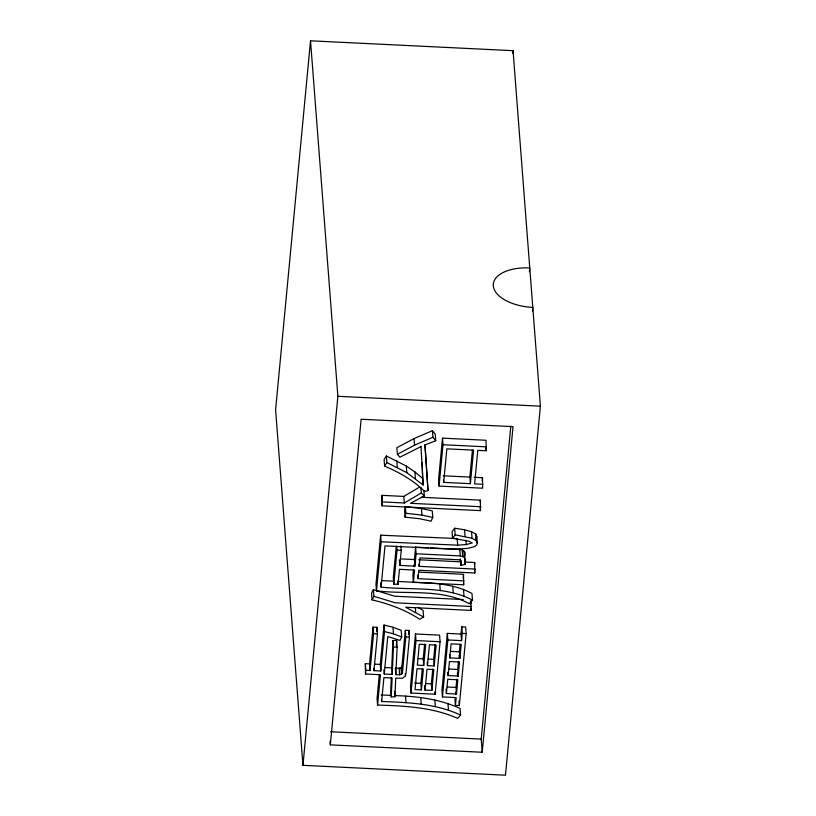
<?xml version="1.0" encoding="UTF-8"?>
<svg xmlns="http://www.w3.org/2000/svg" width="816" height="816" viewBox="0 0 816 816"><rect width="100%" height="100%" fill="white"/><g stroke="black" fill="none" stroke-linecap="round" stroke-linejoin="round"><path stroke-width="1.22" d="M383.908 669.65L384.244 674.036L392.241 674.424L391.741 667.845L392.924 640.529L396.617 640.427L397.127 647.006L395.852 674.608L399.636 674.791L401.472 674.21L402.431 672.863L405.838 636.857L405.338 630.278L408.949 630.452L409.448 637.031L405.991 673.618L405.46 675.811L402.604 678.208L395.74 678.188L394.934 696.762L391.231 696.915L390.721 690.336L391.323 677.729M392.241 674.424L393.434 647.119L392.924 640.529M396.392 645.446L396.617 640.427M391.231 696.915L392.129 678.014L383.908 677.606L381.643 701.515C408.347 702.464 435.979 703.504 460.601 715.081L457.674 718.386C432.562 707.156 404.634 705.901 377.573 705.055L377.063 698.465L379.338 674.455M310.519 40.8L275.604 409.826L302.96 765.326L505.481 775.2L540.396 406.174L513.04 50.674L310.519 40.8L337.875 396.301L302.96 765.326M330.327 744.855L361.131 419.24L513.029 426.646L482.215 752.26L330.327 744.855L330.052 741.265M365.344 663.683L365.854 670.273L370.076 670.477L369.566 663.887L365.344 663.683L365.497 673.985L380.44 674.71L377.573 705.055M419.73 486.999L403.828 496.414L382 495.343L382.133 505.838L480.512 510.632L480.369 500.147L421.301 497.26M365.497 673.985L365.854 670.273M382.133 505.838L382 495.343M472.484 600.107C444.536 585.429 411.335 590.386 381.082 587.132L384.989 545.884L438.753 548.505L455.848 548.964L467.701 548.403L474.718 546.557L476.575 545.027L477.319 543.109L476.819 536.53L475.626 533.95L471.536 531.716L464.549 529.798L454.665 528.217L452.054 531.685L452.554 538.264L468.741 541.212L472.311 542.966L466.222 544.578L457.674 545.17L457.164 538.58L380.623 535.184L375.982 584.246L376.492 590.835C407.011 594.721 441.079 588.224 469.19 603.677L472.484 600.107L471.985 593.518C449.514 581.247 422.851 583.277 398.177 581.4M369.566 663.887L373.045 627.116L376.931 627.31L377.441 633.889L373.963 670.66L380.797 670.997L384.52 631.604L384.01 625.025L392.975 627.229L401.197 630.36L401.707 636.939L399.932 640.397L387.794 636.551L384.244 674.036M376.492 590.835L381.133 541.773L380.623 535.184M370.076 670.477L373.555 633.706L373.045 627.116M376.574 631.115L376.931 627.31M380.797 670.997L380.287 664.418L384.01 625.025M396.29 546.047L393.302 577.534L393.812 584.113L398.035 584.317L399.452 569.313L414.559 570.058L413.396 582.338L463.672 584.797L463.529 574.301L418.73 572.118M393.812 584.113L397.035 550.106L396.78 546.812M428.216 547.791L415.599 547.179L416.099 553.768L414.936 566.151L399.82 565.406L401.248 550.31L400.911 545.924M402.431 672.863L401.931 666.284L405.338 630.278M413.477 569.619L412.896 575.759L413.396 582.338M414.936 566.151L414.426 559.562L415.599 547.179M408.592 634.236L408.949 630.452M464.039 580.89L417.996 578.646L418.781 570.262L474.83 572.995L474.698 562.499L464.732 562.02M475.198 569.089L419.149 566.355L419.954 557.879L458.949 559.776L460.907 560.276L461.458 561.53L460.805 565.468L465.038 564.376L464.732 552.055L462.162 549.729L430.736 547.913M415.477 633.971L410.509 686.46L411.019 693.049L435.122 694.222L440.089 641.733L439.579 635.154L415.477 633.971L415.987 640.56L411.019 693.049M483.001 484.296L474.616 483.888L477.788 450.35L486.173 450.758L486.03 440.273L442.486 438.151L438.58 479.492L439.079 486.071L482.633 488.203L482.491 477.707L474.106 477.299M439.079 486.071L442.996 444.73L442.486 438.151M421.413 689.918L423.392 669.059L416.996 668.743L415.028 689.602L421.413 689.918L420.903 683.339L422.3 668.61M423.728 665.438L425.707 644.569L419.312 644.263L417.343 665.122L423.728 665.438L423.218 658.849L424.616 644.13M443.669 482.378L446.842 448.841L473.566 450.146L470.393 483.674L443.669 482.378L443.506 480.185M425.024 690.091L427.003 669.232L433.826 669.569L431.858 690.428L425.024 690.091L424.687 685.705M427.451 665.621L429.42 644.752L436.142 645.079L434.173 665.948L427.451 665.621L427.196 662.327M431.858 690.428L431.348 683.839L432.745 669.12M434.173 665.948L433.663 659.359L435.061 644.63M447.341 633.379L441.956 690.346L442.456 696.925L456.175 697.598L455.44 705.401L459.326 705.595L466.14 633.624L465.63 627.045L461.744 626.851L461.06 634.042L461.57 640.631L447.851 639.958L447.341 633.379L461.06 634.042M442.456 696.925L447.851 639.958M446.403 693.529L447.749 679.289L457.858 679.779L456.511 694.018L446.403 693.529L446.066 689.143M448.106 675.566L449.432 661.521L459.541 662.011L458.215 676.066L448.106 675.566L447.851 672.282M449.779 657.9L451.105 643.844L461.213 644.344L459.887 658.39L449.779 657.9L449.524 654.605M470.393 483.674L469.883 477.095L472.464 449.769M464.712 555.89L464.732 552.055M463.162 578.207L463.529 574.301M512.805 53.213L513.04 50.674M456.511 694.018L456.011 687.439L456.797 679.126M458.215 676.066L457.705 669.477L458.48 661.286M459.887 658.39L459.377 651.811L460.04 644.783M461.57 640.631L462.244 633.43L461.744 626.851M470.557 603.84L470.832 600.902M480.185 502.095L480.369 500.147M482.215 480.634L482.491 477.707M474.504 564.458L474.698 562.499M463.304 599.556L394.72 596.21L373.402 589.723L371.566 593.263L372.065 599.852C388.783 603.82 405.185 609.746 419.618 619.201L423.616 617.049L405.685 607.226L471.067 610.419L471.016 601.025M482.215 752.26L481.205 739.092L510.816 426.146M529.4 271.728L529.757 267.923A38.128 19.594 5.4 0 0 493.303 285.824A38.128 19.594 5.4 0 0 532.797 307.418L532.44 311.222M405.368 506.675L404.552 510.561L405.062 517.15L419.465 518.711L431.072 521.189L432.766 517.446L432.256 510.857L421.444 508.511L405.368 506.675L405.878 513.264L405.062 517.15M476.065 538.448L476.819 536.53M372.065 599.852L373.912 596.302L373.402 589.723M386.396 455.991L386.896 462.57L406.786 472.637L423.167 485.01L422.657 478.431L414.905 471.954L406.286 466.048L386.396 455.991L384.101 459.51L384.611 466.099C399.208 472.382 413.416 480.206 424.728 491.548L428.002 490.559L425.003 444.904L435.724 440.742L435.224 434.153L432.429 430.675L414.038 438.6L396.882 447.698L397.392 454.277L399.85 457.225L420.995 446.576M384.611 466.099L386.896 462.57M395.852 674.608L395.352 668.018L399.126 668.202L400.962 667.621L401.931 666.284M452.554 538.264L455.175 534.806L454.665 528.217M382.5 501.932L404.338 502.993L421.301 492.956L420.872 487.478M423.892 490.447L424.31 495.934L410.499 503.299L480.879 506.726M397.392 454.277L414.548 445.189L432.929 437.254L432.429 430.675M393.434 647.119L397.127 647.006M457.674 545.17L381.133 541.773M337.875 396.301L540.396 406.174M442.996 444.73L486.54 446.852M443.17 475.789L469.883 477.095M397.035 550.106L401.248 550.31M416.099 553.768L460.265 555.92L464.324 557.216L465.406 560.572M400.574 558.889L414.426 559.562M418.649 559.766L460.989 561.836M381.837 580.604L393.149 581.155M471.434 606.512L395.23 602.8L373.912 596.302M462.244 633.43L466.14 633.624M373.555 633.706L377.441 633.889M405.838 636.857L409.448 637.031M415.987 640.56L440.089 641.733M450.534 651.382L459.377 651.811M417.904 658.594L423.218 658.849M428.063 659.083L433.663 659.359M374.595 664.132L380.287 664.418M448.861 669.049L457.705 669.477M384.877 667.508L391.741 667.845M414.518 683.023L420.903 683.339M425.656 683.563L431.348 683.839M447.168 687.011L456.011 687.439M381.133 694.936L390.895 695.416M394.546 695.589C416.905 696.242 439.61 699.016 460.102 708.502L460.601 715.081M330.582 731.748L481.205 739.092M405.878 513.264L421.954 515.1L432.766 517.446M455.175 534.806L472.046 538.295L476.136 540.539L477.319 543.109M384.52 631.604L393.475 633.818L401.707 636.939M418.149 607.42L423.116 610.47L423.616 617.049M421.301 492.956L424.31 495.934M432.929 437.254L435.724 440.742M485.918 447.464L486.173 450.758M480.257 507.338L480.512 510.632M475.626 533.95L476.136 540.539M471.536 531.716L472.046 538.295M474.494 568.599L474.83 572.995M465.885 540.192L466.222 544.578M470.893 608.226L471.067 610.419M464.549 529.798L465.059 536.387M464.702 559.99L465.038 564.376M463.814 550.627L464.324 557.216M462.162 549.729L462.672 556.308M463.498 582.593L463.672 584.797M463.468 589.376L463.978 595.966M459.755 549.331L460.265 555.92M460.306 558.878L460.805 565.468M459.041 655.432L459.204 657.625M452.727 586.194L453.237 592.773M457.358 673.2L457.613 676.484M458.99 701.209L459.326 705.595M455.756 692.111L455.92 694.304M454.93 698.822L455.44 705.401M439.763 583.96L440.263 590.549M447.994 703.657L448.494 710.246M428.002 490.559L424.922 444.669M420.964 446.219L423.167 485.01M421.444 508.511L421.954 515.1M434.959 692.029L435.122 694.222M434.857 699.985L435.367 706.564M414.038 438.6L414.548 445.189M414.905 471.954L415.415 478.533M418.985 564.162L419.149 566.355M417.741 575.351L417.996 578.646M414.14 564.57L414.314 566.763M406.286 466.048L406.786 472.637M415.344 607.787L415.681 612.184M420.699 697.476L421.209 704.055M403.828 496.414L404.338 502.993M396.78 460.734L397.28 467.313M399.401 559.929L399.82 565.406M405.287 673.608L405.46 675.811M397.78 581.033L398.035 584.317M405.521 696.13L406.031 702.709M400.962 667.621L401.472 674.21M399.126 668.202L399.636 674.791M392.975 627.229L393.475 633.818M394.505 691.274L394.934 696.762M380.746 582.736L381.082 587.132M381.48 699.322L381.643 701.515M373.789 668.467L373.963 670.66M422.198 462.386L422.657 478.431"/></g></svg>
